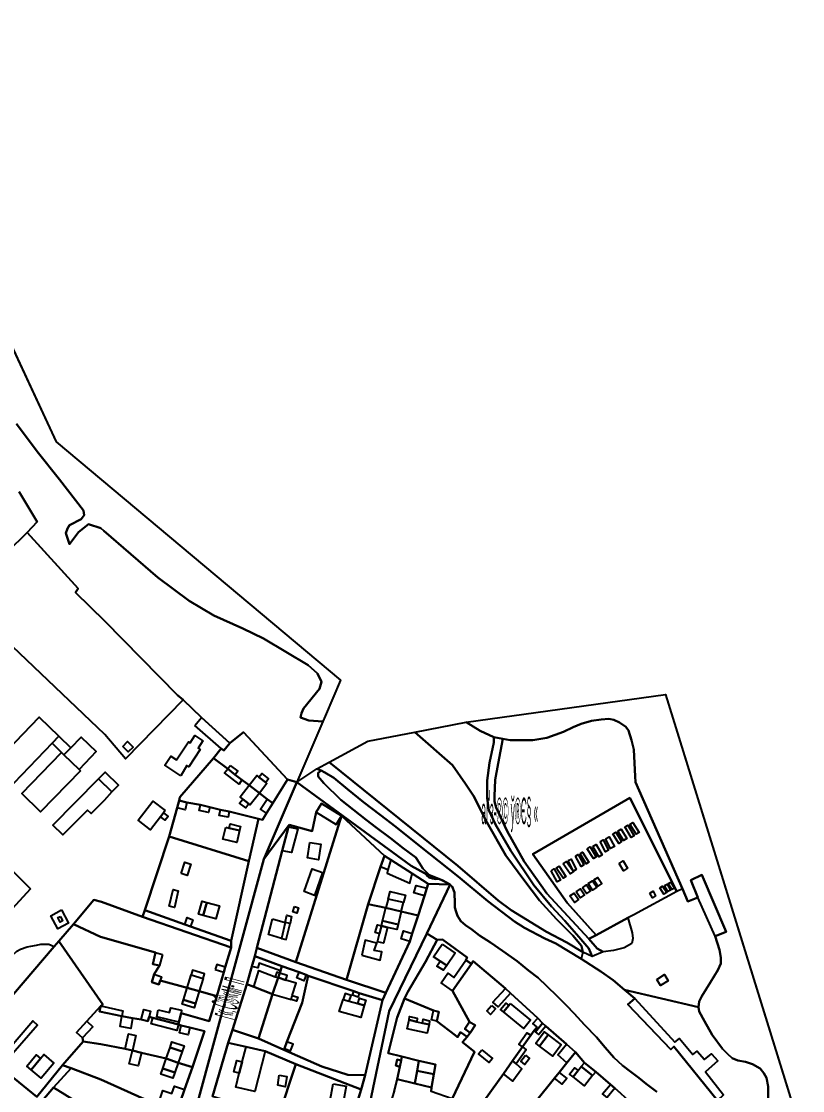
# Model space of a CAD drawing. Extents: x -0.0117 to 0.0179, y -0.0158 to 0.0121.
# Drawn here: x -0.00723 to -0.00324, y 0.00504 to 0.0105 of the extents above; entities that cross this region are included whole.
import ezdxf

# ---------------------------------------------------------------- set-up
doc = ezdxf.new("R2010")
doc.units = 0
doc.header["$MEASUREMENT"] = 0
doc.linetypes.add('DASHED', pattern=[0.75, 0.5, -0.25])
doc.linetypes.add('DOT', pattern=[1, 0, -1])
doc.layers.get('0').update_dxf_attribs({"linetype": 'CONTINUOUS'})

msp = doc.modelspace()

# ---------------------------------------------------------------- linework, layer by layer
at = {"color": 5, "linetype": 'Continuous'}
for points in [[(-0.008049, 0.010496), (-0.007049, 0.008352), (-0.0056, 0.007137), (-0.005678, 0.006953), (-0.00569, 0.006927), (-0.005761, 0.006932), (-0.005804, 0.006947), (-0.005798, 0.006969), (-0.005789, 0.006993), (-0.005707, 0.007093), (-0.005696, 0.007128), (-0.005717, 0.007172), (-0.005764, 0.007213), (-0.005993, 0.007349), (-0.006098, 0.0074), (-0.006245, 0.007467), (-0.006371, 0.007542), (-0.006531, 0.007661), (-0.006806, 0.007898), (-0.006822, 0.007913), (-0.006884, 0.007932), (-0.006936, 0.007892), (-0.006981, 0.007831), (-0.007001, 0.007887), (-0.006991, 0.00791), (-0.006981, 0.007927), (-0.006922, 0.007958), (-0.006907, 0.007979), (-0.00691, 0.008003), (-0.007033, 0.00816), (-0.007146, 0.008303), (-0.007252, 0.008445)], [(-0.003418, 0.004986), (-0.003418, 0.005066), (-0.003427, 0.005109), (-0.00344, 0.005134), (-0.00346, 0.005157), (-0.003498, 0.005179), (-0.003534, 0.005192), (-0.003574, 0.005199), (-0.003603, 0.00521), (-0.003626, 0.005233), (-0.003651, 0.005258), (-0.003704, 0.005329), (-0.003743, 0.005398), (-0.003771, 0.005448), (-0.003774, 0.00547), (-0.00377, 0.005499), (-0.003757, 0.005526), (-0.003712, 0.005598), (-0.003676, 0.005659), (-0.00366, 0.005693), (-0.00366, 0.005711), (-0.00366, 0.005724), (-0.003667, 0.005762), (-0.003689, 0.005832), (-0.003633, 0.005854), (-0.003757, 0.006144), (-0.003813, 0.006117), (-0.003777, 0.006029), (-0.003828, 0.006009), (-0.003856, 0.006074), (-0.004077, 0.006574), (-0.004095, 0.006617), (-0.004097, 0.006648), (-0.004101, 0.006714), (-0.004104, 0.006783), (-0.004115, 0.006832), (-0.004131, 0.006881), (-0.004144, 0.0069), (-0.004176, 0.006922), (-0.004205, 0.006935), (-0.004232, 0.00694), (-0.00427, 0.006937), (-0.004319, 0.00693), (-0.004373, 0.006914), (-0.004413, 0.006897), (-0.004462, 0.006874), (-0.004547, 0.006843), (-0.004619, 0.006831), (-0.004673, 0.006831), (-0.004734, 0.006831), (-0.004772, 0.006838), (-0.004818, 0.006847), (-0.004887, 0.006879), (-0.004959, 0.006924), (-0.003943, 0.007065), (-0.003243, 0.004811)]]:
    msp.add_lwpolyline(points, dxfattribs=at)
at = {"color": 6, "linetype": 'DASHED'}
msp.add_lwpolyline([(-0.008049, 0.010496), (-0.007049, 0.008352), (-0.0056, 0.007137), (-0.005678, 0.006953), (-0.00569, 0.006927), (-0.005822, 0.006617), (-0.005721, 0.006686), (-0.005658, 0.00672), (-0.00546, 0.006826), (-0.00522, 0.006873), (-0.004959, 0.006924), (-0.003943, 0.007065), (-0.003243, 0.004811)], dxfattribs=at)
at = {"color": 7, "linetype": 'DOT'}
for points in [[(-0.007252, 0.008445), (-0.007146, 0.008303), (-0.007033, 0.00816), (-0.00691, 0.008003), (-0.006907, 0.007979), (-0.006922, 0.007958), (-0.006981, 0.007927), (-0.006991, 0.00791), (-0.007001, 0.007887), (-0.006981, 0.007831), (-0.006936, 0.007892), (-0.006884, 0.007932), (-0.006822, 0.007913), (-0.006806, 0.007898), (-0.006531, 0.007661), (-0.006371, 0.007542), (-0.006245, 0.007467), (-0.006098, 0.0074), (-0.005993, 0.007349), (-0.005764, 0.007213), (-0.005717, 0.007172), (-0.005696, 0.007128), (-0.005707, 0.007093), (-0.005789, 0.006993), (-0.005798, 0.006969), (-0.005804, 0.006947), (-0.005761, 0.006932), (-0.00569, 0.006927), (-0.005822, 0.006617), (-0.00587, 0.006631), (-0.006094, 0.006873), (-0.006164, 0.006816), (-0.006309, 0.006947), (-0.006402, 0.007037), (-0.006431, 0.007061), (-0.006801, 0.007438), (-0.006951, 0.007584), (-0.006937, 0.007605), (-0.007198, 0.00789), (-0.007147, 0.007944), (-0.007239, 0.008097)], [(-0.006435, 0.004936), (-0.006396, 0.00505), (-0.006355, 0.005164), (-0.006293, 0.005348), (-0.006368, 0.005366), (-0.006412, 0.005376), (-0.006426, 0.005381), (-0.006424, 0.005394), (-0.006413, 0.005439), (-0.006269, 0.005398), (-0.006231, 0.005526), (-0.006195, 0.005648), (-0.006187, 0.005674), (-0.006158, 0.005774), (-0.006157, 0.005808), (-0.006067, 0.006214), (-0.006017, 0.00643), (-0.005997, 0.006426), (-0.005977, 0.006459), (-0.005945, 0.00651), (-0.00587, 0.006631), (-0.005822, 0.006617), (-0.00599, 0.006224), (-0.006508, 0.004332)], [(-0.006508, 0.004332), (-0.00599, 0.006224), (-0.005862, 0.0064), (-0.005865, 0.00639), (-0.005897, 0.006268), (-0.006027, 0.005772), (-0.006037, 0.00573), (-0.006051, 0.005677), (-0.006077, 0.005587), (-0.006151, 0.005354), (-0.006172, 0.005289), (-0.006252, 0.005014)], [(-0.005563, 0.004826), (-0.005495, 0.00505), (-0.005473, 0.005123), (-0.005385, 0.005505), (-0.005369, 0.005543), (-0.005246, 0.005805), (-0.005234, 0.005845), (-0.005204, 0.005938), (-0.005172, 0.006038), (-0.00516, 0.006076), (-0.005152, 0.006099), (-0.005041, 0.006096), (-0.00516, 0.005845), (-0.005351, 0.005449), (-0.005606, 0.004239)], [(-0.004171, 0.005032), (-0.0042, 0.005057), (-0.004223, 0.005076), (-0.004298, 0.00514), (-0.004356, 0.005186), (-0.004401, 0.00524), (-0.004447, 0.005282), (-0.004552, 0.005374), (-0.004569, 0.005389), (-0.004594, 0.005414), (-0.004733, 0.005541), (-0.004759, 0.005565), (-0.004923, 0.005705), (-0.004932, 0.005691), (-0.00496, 0.00571), (-0.004953, 0.005723), (-0.005079, 0.005815), (-0.005107, 0.005813), (-0.00516, 0.005845), (-0.005041, 0.006096), (-0.005031, 0.006085), (-0.005019, 0.006054), (-0.005017, 0.005998), (-0.005016, 0.005979), (-0.005009, 0.005956), (-0.005003, 0.005936), (-0.004986, 0.005909), (-0.004962, 0.005889), (-0.00493, 0.005866), (-0.00489, 0.005836), (-0.004834, 0.0058), (-0.004773, 0.005757), (-0.004699, 0.005705), (-0.004641, 0.005657), (-0.004592, 0.005619), (-0.004548, 0.005578), (-0.004495, 0.005527), (-0.004449, 0.00548), (-0.004408, 0.005438), (-0.004356, 0.00538), (-0.004294, 0.005318), (-0.00425, 0.005264), (-0.004206, 0.005213), (-0.004161, 0.005173), (-0.004119, 0.00514), (-0.004078, 0.005109), (-0.004041, 0.00508), (-0.003986, 0.005038)], [(-0.007332, 0.005163), (-0.007149, 0.005013), (-0.007017, 0.005174), (-0.006973, 0.005159), (-0.007063, 0.005061), (-0.007138, 0.004973)], [(-0.005326, 0.005042), (-0.00531, 0.005103), (-0.00522, 0.005081), (-0.005135, 0.00506), (-0.005138, 0.005041)]]:
    msp.add_lwpolyline(points, dxfattribs=at)
at = {"color": 7, "linetype": 'Continuous'}
for points in [[(-0.007239, 0.008097), (-0.007147, 0.007944), (-0.007198, 0.00789), (-0.006937, 0.007605), (-0.006951, 0.007584), (-0.006801, 0.007438), (-0.006431, 0.007061), (-0.006402, 0.007037), (-0.006309, 0.006947), (-0.006164, 0.006816), (-0.006195, 0.006778), (-0.006208, 0.006789), (-0.006247, 0.006739), (-0.006419, 0.00654), (-0.006422, 0.006524), (-0.006432, 0.006486), (-0.006473, 0.006341), (-0.006598, 0.005964), (-0.00661, 0.005931), (-0.006818, 0.006007), (-0.006858, 0.006017), (-0.006962, 0.005893), (-0.007036, 0.005807), (-0.007059, 0.00578), (-0.007268, 0.005537)], [(-0.007239, 0.008097), (-0.007147, 0.007944), (-0.007198, 0.00789), (-0.006937, 0.007605), (-0.006951, 0.007584), (-0.006801, 0.007438), (-0.006431, 0.007061), (-0.006402, 0.007037), (-0.006309, 0.006947), (-0.006164, 0.006816), (-0.006195, 0.006778), (-0.006208, 0.006789), (-0.006247, 0.006739), (-0.006419, 0.00654), (-0.006422, 0.006524), (-0.006432, 0.006486), (-0.006473, 0.006341), (-0.006598, 0.005964), (-0.00661, 0.005931), (-0.006818, 0.006007), (-0.006858, 0.006017), (-0.006962, 0.005893), (-0.007036, 0.005807), (-0.007059, 0.00578), (-0.007268, 0.005537)], [(-0.003986, 0.005038), (-0.004041, 0.00508), (-0.004078, 0.005109), (-0.004119, 0.00514), (-0.004161, 0.005173), (-0.004206, 0.005213), (-0.00425, 0.005264), (-0.004294, 0.005318), (-0.004356, 0.00538), (-0.004408, 0.005438), (-0.004449, 0.00548), (-0.004495, 0.005527), (-0.004548, 0.005578), (-0.004592, 0.005619), (-0.004641, 0.005657), (-0.004699, 0.005705), (-0.004773, 0.005757), (-0.004834, 0.0058), (-0.00489, 0.005836), (-0.00493, 0.005866), (-0.004962, 0.005889), (-0.004986, 0.005909), (-0.005003, 0.005936), (-0.005009, 0.005956), (-0.005016, 0.005979), (-0.005017, 0.005998), (-0.005019, 0.006054), (-0.005031, 0.006085), (-0.005041, 0.006096), (-0.005077, 0.006116), (-0.005099, 0.006124), (-0.005146, 0.006143), (-0.00518, 0.006177), (-0.005197, 0.006205), (-0.005215, 0.006234), (-0.00528, 0.006281), (-0.005345, 0.006332), (-0.005417, 0.006386), (-0.005468, 0.006426), (-0.005598, 0.006527), (-0.005685, 0.006613), (-0.005714, 0.006646), (-0.005714, 0.006664), (-0.005698, 0.006677), (-0.005679, 0.006666), (-0.005634, 0.00664), (-0.005564, 0.006582), (-0.005483, 0.006516), (-0.005398, 0.006451), (-0.005318, 0.006389), (-0.005197, 0.006292), (-0.005, 0.006136), (-0.004849, 0.00601), (-0.004713, 0.005907), (-0.004662, 0.005875), (-0.004558, 0.00582), (-0.004502, 0.005795), (-0.004372, 0.005716), (-0.004272, 0.005652), (-0.004209, 0.005607), (-0.004151, 0.005559), (-0.004099, 0.005515), (-0.004135, 0.005483), (-0.003915, 0.005254), (-0.003899, 0.00527), (-0.003677, 0.004995)]]:
    msp.add_lwpolyline(points, dxfattribs=at)
for points in [[(-0.006802, 0.00686), (-0.007527, 0.00755), (-0.007397, 0.007697), (-0.007198, 0.00789), (-0.006937, 0.007605), (-0.006951, 0.007584), (-0.006801, 0.007438), (-0.006431, 0.007061), (-0.006402, 0.007037), (-0.006696, 0.006737)], [(-0.007286, 0.007093), (-0.007447, 0.006925), (-0.007298, 0.006781), (-0.007136, 0.006949), (-0.007036, 0.006852), (-0.00707, 0.006816), (-0.007266, 0.006613), (-0.007611, 0.006945), (-0.00753, 0.007029), (-0.007504, 0.007055), (-0.007436, 0.007126), (-0.007445, 0.007134), (-0.007389, 0.007192)], [(-0.006343, 0.006907), (-0.006309, 0.006947), (-0.006164, 0.006816), (-0.006195, 0.006778), (-0.006208, 0.006789)], [(-0.00522, 0.006873), (-0.004959, 0.006924), (-0.004887, 0.006879), (-0.004818, 0.006847), (-0.004772, 0.006838), (-0.004734, 0.006831), (-0.004673, 0.006831), (-0.004619, 0.006831), (-0.004547, 0.006843), (-0.004462, 0.006874), (-0.004413, 0.006897), (-0.004373, 0.006914), (-0.004319, 0.00693), (-0.00427, 0.006937), (-0.004232, 0.00694), (-0.004205, 0.006935), (-0.004176, 0.006922), (-0.004144, 0.0069), (-0.004131, 0.006881), (-0.004115, 0.006832), (-0.004104, 0.006783), (-0.004101, 0.006714), (-0.004097, 0.006648), (-0.004095, 0.006617), (-0.004077, 0.006574), (-0.003856, 0.006074), (-0.003828, 0.006009), (-0.003777, 0.006029), (-0.003813, 0.006117), (-0.003757, 0.006144), (-0.003633, 0.005854), (-0.003689, 0.005832), (-0.003667, 0.005762), (-0.00366, 0.005724), (-0.00366, 0.005711), (-0.00366, 0.005693), (-0.003676, 0.005659), (-0.003712, 0.005598), (-0.003757, 0.005526), (-0.00377, 0.005499), (-0.003774, 0.00547), (-0.004151, 0.005559), (-0.004209, 0.005607), (-0.004272, 0.005652), (-0.004372, 0.005716), (-0.004502, 0.005795), (-0.004558, 0.00582), (-0.004662, 0.005875), (-0.004713, 0.005907), (-0.004849, 0.00601), (-0.005, 0.006136), (-0.005197, 0.006292), (-0.005318, 0.006389), (-0.005398, 0.006451), (-0.005483, 0.006516), (-0.005564, 0.006582), (-0.005634, 0.00664), (-0.005679, 0.006666), (-0.005698, 0.006677), (-0.005721, 0.006686), (-0.005658, 0.00672), (-0.005002, 0.006191), (-0.004795, 0.006014), (-0.00473, 0.005964), (-0.004549, 0.005855), (-0.004446, 0.005799), (-0.004363, 0.005751), (-0.00437, 0.005783), (-0.004415, 0.005835), (-0.004498, 0.005918), (-0.004585, 0.006014), (-0.004659, 0.006112), (-0.004756, 0.006244), (-0.004854, 0.006413), (-0.004922, 0.006547), (-0.004962, 0.006608), (-0.005029, 0.006704)], [(-0.00522, 0.006873), (-0.004959, 0.006924), (-0.004887, 0.006879), (-0.004818, 0.006847), (-0.004772, 0.006838), (-0.004734, 0.006831), (-0.004673, 0.006831), (-0.004619, 0.006831), (-0.004547, 0.006843), (-0.004462, 0.006874), (-0.004413, 0.006897), (-0.004373, 0.006914), (-0.004319, 0.00693), (-0.00427, 0.006937), (-0.004232, 0.00694), (-0.004205, 0.006935), (-0.004176, 0.006922), (-0.004144, 0.0069), (-0.004131, 0.006881), (-0.004115, 0.006832), (-0.004104, 0.006783), (-0.004101, 0.006714), (-0.004097, 0.006648), (-0.004095, 0.006617), (-0.004077, 0.006574), (-0.003856, 0.006074), (-0.003828, 0.006009), (-0.003777, 0.006029), (-0.003813, 0.006117), (-0.003757, 0.006144), (-0.003633, 0.005854), (-0.003689, 0.005832), (-0.003667, 0.005762), (-0.00366, 0.005724), (-0.00366, 0.005711), (-0.00366, 0.005693), (-0.003676, 0.005659), (-0.003712, 0.005598), (-0.003757, 0.005526), (-0.00377, 0.005499), (-0.003774, 0.00547), (-0.004151, 0.005559), (-0.004209, 0.005607), (-0.004272, 0.005652), (-0.004372, 0.005716), (-0.004502, 0.005795), (-0.004558, 0.00582), (-0.004662, 0.005875), (-0.004713, 0.005907), (-0.004849, 0.00601), (-0.005, 0.006136), (-0.005197, 0.006292), (-0.005318, 0.006389), (-0.005398, 0.006451), (-0.005483, 0.006516), (-0.005564, 0.006582), (-0.005634, 0.00664), (-0.005679, 0.006666), (-0.005698, 0.006677), (-0.005721, 0.006686), (-0.005658, 0.00672), (-0.005002, 0.006191), (-0.004795, 0.006014), (-0.00473, 0.005964), (-0.004549, 0.005855), (-0.004446, 0.005799), (-0.004363, 0.005751), (-0.00437, 0.005783), (-0.004415, 0.005835), (-0.004498, 0.005918), (-0.004585, 0.006014), (-0.004659, 0.006112), (-0.004756, 0.006244), (-0.004854, 0.006413), (-0.004922, 0.006547), (-0.004962, 0.006608), (-0.005029, 0.006704)], [(-0.00587, 0.006631), (-0.005945, 0.00651), (-0.005974, 0.006531), (-0.006013, 0.006562), (-0.006065, 0.006602), (-0.006102, 0.006629), (-0.006137, 0.006655), (-0.006175, 0.006685), (-0.006247, 0.006739), (-0.006208, 0.006789), (-0.006195, 0.006778), (-0.006164, 0.006816), (-0.006094, 0.006873)], [(-0.00587, 0.006631), (-0.005945, 0.00651), (-0.005974, 0.006531), (-0.006013, 0.006562), (-0.006065, 0.006602), (-0.006102, 0.006629), (-0.006137, 0.006655), (-0.006175, 0.006685), (-0.006247, 0.006739), (-0.006208, 0.006789), (-0.006195, 0.006778), (-0.006164, 0.006816), (-0.006094, 0.006873)], [(-0.005658, 0.00672), (-0.00546, 0.006826), (-0.00522, 0.006873), (-0.005029, 0.006704), (-0.004962, 0.006608), (-0.004922, 0.006547), (-0.004854, 0.006413), (-0.004756, 0.006244), (-0.004659, 0.006112), (-0.004585, 0.006014), (-0.004498, 0.005918), (-0.004415, 0.005835), (-0.00437, 0.005783), (-0.004363, 0.005751), (-0.004446, 0.005799), (-0.004549, 0.005855), (-0.00473, 0.005964), (-0.004795, 0.006014), (-0.005002, 0.006191)], [(-0.007036, 0.006852), (-0.006975, 0.006792), (-0.00701, 0.006756), (-0.007022, 0.006768), (-0.00707, 0.006816)], [(-0.006933, 0.006682), (-0.00701, 0.006756), (-0.006975, 0.006792), (-0.006922, 0.006847), (-0.006845, 0.006773)], [(-0.006709, 0.006799), (-0.006685, 0.006824), (-0.006657, 0.006796), (-0.006682, 0.006772)], [(-0.006414, 0.00665), (-0.006495, 0.006704), (-0.006464, 0.00675), (-0.006436, 0.006731), (-0.006375, 0.006823), (-0.006367, 0.006818), (-0.006342, 0.006855), (-0.006301, 0.006828), (-0.006326, 0.00679), (-0.006315, 0.006783), (-0.006373, 0.006695), (-0.006383, 0.006702)], [(-0.004818, 0.006847), (-0.004772, 0.006838), (-0.004795, 0.006712), (-0.004811, 0.006629), (-0.004814, 0.006546), (-0.004814, 0.006519), (-0.004805, 0.006488), (-0.004749, 0.006368), (-0.004663, 0.006212), (-0.004547, 0.00605), (-0.004334, 0.005819), (-0.004291, 0.00577), (-0.00426, 0.005752), (-0.004316, 0.005729), (-0.004334, 0.005769), (-0.004385, 0.005828), (-0.004455, 0.005911), (-0.004524, 0.005983), (-0.004614, 0.006092), (-0.004731, 0.006267), (-0.004809, 0.006401), (-0.004843, 0.006475), (-0.004852, 0.006536), (-0.004851, 0.006626), (-0.00484, 0.006715), (-0.004818, 0.00682)], [(-0.006926, 0.006675), (-0.007129, 0.006466), (-0.007225, 0.006559), (-0.007022, 0.006768), (-0.00701, 0.006756), (-0.006933, 0.006682)], [(-0.005945, 0.00651), (-0.005977, 0.006459), (-0.005997, 0.006426), (-0.006017, 0.00643), (-0.006168, 0.006467), (-0.006212, 0.006477), (-0.006266, 0.006489), (-0.006314, 0.006501), (-0.006383, 0.006514), (-0.006422, 0.006524), (-0.006419, 0.00654), (-0.006247, 0.006739), (-0.006175, 0.006685), (-0.006137, 0.006655), (-0.006102, 0.006629), (-0.006065, 0.006602), (-0.006013, 0.006562), (-0.005974, 0.006531)], [(-0.005945, 0.00651), (-0.005977, 0.006459), (-0.005997, 0.006426), (-0.006017, 0.00643), (-0.006168, 0.006467), (-0.006212, 0.006477), (-0.006266, 0.006489), (-0.006314, 0.006501), (-0.006383, 0.006514), (-0.006422, 0.006524), (-0.006419, 0.00654), (-0.006247, 0.006739), (-0.006175, 0.006685), (-0.006137, 0.006655), (-0.006102, 0.006629), (-0.006065, 0.006602), (-0.006013, 0.006562), (-0.005974, 0.006531)], [(-0.005721, 0.006686), (-0.005658, 0.00672), (-0.005002, 0.006191), (-0.004795, 0.006014), (-0.00473, 0.005964), (-0.004549, 0.005855), (-0.004446, 0.005799), (-0.004363, 0.005751), (-0.004372, 0.005716), (-0.004502, 0.005795), (-0.004558, 0.00582), (-0.004662, 0.005875), (-0.004713, 0.005907), (-0.004849, 0.00601), (-0.005, 0.006136), (-0.005197, 0.006292), (-0.005318, 0.006389), (-0.005398, 0.006451), (-0.005483, 0.006516), (-0.005564, 0.006582), (-0.005634, 0.00664), (-0.005679, 0.006666), (-0.005698, 0.006677)], [(-0.006766, 0.006568), (-0.006834, 0.006634), (-0.0068, 0.006669), (-0.006732, 0.006602)], [(-0.006175, 0.006685), (-0.006137, 0.006655), (-0.006102, 0.006629), (-0.006117, 0.006607), (-0.006191, 0.006664)], [(-0.006162, 0.006702), (-0.006124, 0.006673), (-0.006137, 0.006655), (-0.006175, 0.006685)], [(-0.006065, 0.006602), (-0.006027, 0.006651), (-0.006016, 0.006642), (-0.005981, 0.006615), (-0.005975, 0.00661), (-0.006013, 0.006562)], [(-0.005981, 0.006615), (-0.006016, 0.006642), (-0.006001, 0.006661), (-0.005967, 0.006634)], [(-0.006805, 0.006524), (-0.006871, 0.006457), (-0.00689, 0.006475), (-0.007015, 0.006348), (-0.007066, 0.006398), (-0.006834, 0.006634), (-0.006766, 0.006568)], [(-0.006065, 0.006602), (-0.006013, 0.006562), (-0.00606, 0.006502), (-0.006067, 0.006507), (-0.006097, 0.006531), (-0.006112, 0.006542)], [(-0.006493, 0.006472), (-0.006502, 0.006461), (-0.006517, 0.006441), (-0.006568, 0.006375), (-0.006631, 0.006424), (-0.006557, 0.006521)], [(-0.006473, 0.006341), (-0.006432, 0.006486), (-0.006422, 0.006524), (-0.006383, 0.006514), (-0.006314, 0.006501), (-0.006266, 0.006489), (-0.006212, 0.006477), (-0.006168, 0.006467), (-0.006017, 0.00643), (-0.006067, 0.006214)], [(-0.006473, 0.006341), (-0.006432, 0.006486), (-0.006422, 0.006524), (-0.006383, 0.006514), (-0.006314, 0.006501), (-0.006266, 0.006489), (-0.006212, 0.006477), (-0.006168, 0.006467), (-0.006017, 0.00643), (-0.006067, 0.006214)], [(-0.006432, 0.006486), (-0.006422, 0.006524), (-0.006383, 0.006514), (-0.006392, 0.006477)], [(-0.006314, 0.006501), (-0.006266, 0.006489), (-0.006272, 0.006462), (-0.00632, 0.006473)], [(-0.006097, 0.006531), (-0.006067, 0.006507), (-0.006083, 0.006486), (-0.006114, 0.00651)], [(-0.005862, 0.0064), (-0.005744, 0.006368), (-0.005723, 0.006464), (-0.005697, 0.006508), (-0.005595, 0.006445), (-0.005828, 0.005699), (-0.006027, 0.005772), (-0.005897, 0.006268), (-0.005865, 0.00639)], [(-0.005862, 0.0064), (-0.005744, 0.006368), (-0.005723, 0.006464), (-0.005697, 0.006508), (-0.005595, 0.006445), (-0.005828, 0.005699), (-0.006027, 0.005772), (-0.005897, 0.006268), (-0.005865, 0.00639)], [(-0.005974, 0.006531), (-0.005945, 0.00651), (-0.005977, 0.006459), (-0.006007, 0.00648)], [(-0.005697, 0.006508), (-0.005723, 0.006464), (-0.005621, 0.006402), (-0.005595, 0.006445)], [(-0.004124, 0.006538), (-0.003884, 0.006059), (-0.004103, 0.005941), (-0.004134, 0.005925), (-0.004295, 0.005838), (-0.004444, 0.006002), (-0.004619, 0.00625)], [(-0.006517, 0.006441), (-0.006502, 0.006461), (-0.006478, 0.006443), (-0.006494, 0.006423)], [(-0.006212, 0.006477), (-0.006168, 0.006467), (-0.006173, 0.006439), (-0.006218, 0.006447)], [(-0.005595, 0.006445), (-0.005376, 0.006242), (-0.005395, 0.006185), (-0.005459, 0.005996), (-0.005569, 0.005609), (-0.005828, 0.005699)], [(-0.005595, 0.006445), (-0.005376, 0.006242), (-0.005395, 0.006185), (-0.005459, 0.005996), (-0.005569, 0.005609), (-0.005828, 0.005699)], [(-0.006184, 0.006387), (-0.006168, 0.006383), (-0.006114, 0.00637), (-0.006129, 0.00631), (-0.006199, 0.006327)], [(-0.006114, 0.00637), (-0.006168, 0.006383), (-0.006163, 0.006405), (-0.006109, 0.006392)], [(-0.005897, 0.006268), (-0.005865, 0.00639), (-0.005817, 0.00638), (-0.005849, 0.006258)], [(-0.004149, 0.006389), (-0.004135, 0.006398), (-0.004102, 0.006344), (-0.004117, 0.006335)], [(-0.004124, 0.006403), (-0.004109, 0.006412), (-0.004077, 0.006361), (-0.004092, 0.006352)], [(-0.006473, 0.006341), (-0.006067, 0.006214), (-0.006157, 0.005808), (-0.006364, 0.005881), (-0.006393, 0.005891), (-0.006598, 0.005964)], [(-0.006473, 0.006341), (-0.006067, 0.006214), (-0.006157, 0.005808), (-0.006364, 0.005881), (-0.006393, 0.005891), (-0.006598, 0.005964)], [(-0.004275, 0.006315), (-0.00426, 0.006324), (-0.004233, 0.006271), (-0.004248, 0.006262)], [(-0.004249, 0.006329), (-0.004229, 0.006339), (-0.004202, 0.006289), (-0.004222, 0.006279)], [(-0.00421, 0.006353), (-0.004195, 0.006363), (-0.004166, 0.006314), (-0.00418, 0.006304)], [(-0.004185, 0.006367), (-0.004168, 0.006377), (-0.004139, 0.00633), (-0.004156, 0.00632)], [(-0.005756, 0.00631), (-0.0057, 0.006301), (-0.005712, 0.006221), (-0.005768, 0.006231)], [(-0.004342, 0.006278), (-0.004327, 0.006287), (-0.004296, 0.006237), (-0.00431, 0.006228)], [(-0.004312, 0.00629), (-0.004295, 0.006299), (-0.004265, 0.006246), (-0.004282, 0.006237)], [(-0.005376, 0.006242), (-0.005343, 0.006221), (-0.005234, 0.006151), (-0.005152, 0.006099), (-0.00516, 0.006076), (-0.005172, 0.006038), (-0.005204, 0.005938), (-0.00529, 0.005958), (-0.005369, 0.005976), (-0.005459, 0.005996), (-0.005395, 0.006185)], [(-0.005376, 0.006242), (-0.005343, 0.006221), (-0.005234, 0.006151), (-0.005152, 0.006099), (-0.00516, 0.006076), (-0.005172, 0.006038), (-0.005204, 0.005938), (-0.00529, 0.005958), (-0.005369, 0.005976), (-0.005459, 0.005996), (-0.005395, 0.006185)], [(-0.005358, 0.00617), (-0.005395, 0.006185), (-0.005376, 0.006242), (-0.005343, 0.006221)], [(-0.005343, 0.006221), (-0.005358, 0.00617), (-0.005362, 0.006154), (-0.005246, 0.006102), (-0.005234, 0.006151)], [(-0.004438, 0.006218), (-0.004424, 0.006225), (-0.004397, 0.006172), (-0.004411, 0.006164)], [(-0.004402, 0.00624), (-0.004388, 0.006248), (-0.004358, 0.006196), (-0.004372, 0.006188)], [(-0.004378, 0.006252), (-0.004365, 0.00626), (-0.004333, 0.006209), (-0.004346, 0.006201)], [(-0.004179, 0.006203), (-0.004158, 0.006217), (-0.004136, 0.006179), (-0.004157, 0.006165)], [(-0.00718, 0.006073), (-0.00739, 0.005848), (-0.0075, 0.005952), (-0.007433, 0.006023), (-0.007381, 0.005974), (-0.007297, 0.006063), (-0.007351, 0.006113), (-0.007288, 0.00618)], [(-0.006412, 0.006152), (-0.006393, 0.006209), (-0.006363, 0.006199), (-0.006381, 0.006142)], [(-0.005692, 0.006156), (-0.005733, 0.006039), (-0.005785, 0.006059), (-0.005744, 0.006176)], [(-0.004526, 0.006166), (-0.00451, 0.006175), (-0.004478, 0.006118), (-0.004494, 0.006109)], [(-0.004499, 0.00618), (-0.004485, 0.006189), (-0.004451, 0.006137), (-0.004464, 0.006128)], [(-0.004464, 0.006201), (-0.004447, 0.006213), (-0.004412, 0.006161), (-0.004429, 0.00615)], [(-0.005171, 0.006153), (-0.005146, 0.006143), (-0.005099, 0.006124), (-0.005113, 0.006123), (-0.00513, 0.006126), (-0.005148, 0.006132), (-0.00516, 0.006142)], [(-0.004336, 0.0061), (-0.004314, 0.006114), (-0.004293, 0.006082), (-0.004314, 0.006067)], [(-0.004307, 0.006119), (-0.004287, 0.006132), (-0.004267, 0.006101), (-0.004287, 0.006087)], [(-0.003928, 0.006101), (-0.003915, 0.006108), (-0.003897, 0.006077), (-0.00391, 0.00607)], [(-0.003777, 0.006029), (-0.003813, 0.006117), (-0.003757, 0.006144), (-0.003633, 0.005854), (-0.003689, 0.005832)], [(-0.006474, 0.005985), (-0.006453, 0.00607), (-0.006427, 0.006064), (-0.006447, 0.005978)], [(-0.005278, 0.006003), (-0.005357, 0.006021), (-0.005347, 0.006059), (-0.005268, 0.006041)], [(-0.00516, 0.006076), (-0.005172, 0.006038), (-0.005225, 0.006053), (-0.005213, 0.00609)], [(-0.00443, 0.006038), (-0.004408, 0.006052), (-0.004386, 0.006019), (-0.004407, 0.006004)], [(-0.004398, 0.006058), (-0.004376, 0.006073), (-0.004355, 0.006042), (-0.004378, 0.006027)], [(-0.004365, 0.006079), (-0.004345, 0.006093), (-0.004325, 0.006063), (-0.004345, 0.006049)], [(-0.004022, 0.006051), (-0.004006, 0.006061), (-0.003993, 0.006037), (-0.004009, 0.006028)], [(-0.003971, 0.006079), (-0.003957, 0.006087), (-0.003935, 0.006055), (-0.00395, 0.006047)], [(-0.003948, 0.006091), (-0.003934, 0.006098), (-0.003916, 0.006066), (-0.00393, 0.00606)], [(-0.006858, 0.006017), (-0.006818, 0.006007), (-0.00661, 0.005931), (-0.006158, 0.005774), (-0.006187, 0.005674), (-0.006195, 0.005648), (-0.006231, 0.005526), (-0.00632, 0.005551), (-0.006382, 0.005568), (-0.006519, 0.005606), (-0.006526, 0.005586), (-0.006562, 0.005598), (-0.006549, 0.005638), (-0.006522, 0.005682), (-0.006557, 0.00569), (-0.006543, 0.005748), (-0.006824, 0.005829), (-0.006962, 0.005893)], [(-0.006858, 0.006017), (-0.006818, 0.006007), (-0.00661, 0.005931), (-0.006158, 0.005774), (-0.006187, 0.005674), (-0.006195, 0.005648), (-0.006231, 0.005526), (-0.00632, 0.005551), (-0.006382, 0.005568), (-0.006519, 0.005606), (-0.006526, 0.005586), (-0.006562, 0.005598), (-0.006549, 0.005638), (-0.006522, 0.005682), (-0.006557, 0.00569), (-0.006543, 0.005748), (-0.006824, 0.005829), (-0.006962, 0.005893)], [(-0.006281, 0.006004), (-0.0063, 0.005938), (-0.006323, 0.005945), (-0.006305, 0.00601)], [(-0.0063, 0.005938), (-0.006281, 0.006004), (-0.006217, 0.005986), (-0.006235, 0.00592)], [(-0.005369, 0.005976), (-0.00529, 0.005958), (-0.005278, 0.006003), (-0.005357, 0.006021)], [(-0.007023, 0.005966), (-0.006986, 0.005899), (-0.007041, 0.005869), (-0.007077, 0.005936)], [(-0.007023, 0.005966), (-0.006986, 0.005899), (-0.007041, 0.005869), (-0.007077, 0.005936)], [(-0.005835, 0.005984), (-0.005814, 0.005977), (-0.005822, 0.005949), (-0.005843, 0.005957)], [(-0.005459, 0.005996), (-0.005369, 0.005976), (-0.00529, 0.005958), (-0.005204, 0.005938), (-0.005234, 0.005845), (-0.005246, 0.005805), (-0.005369, 0.005543), (-0.005569, 0.005609)], [(-0.005459, 0.005996), (-0.005369, 0.005976), (-0.00529, 0.005958), (-0.005204, 0.005938), (-0.005234, 0.005845), (-0.005246, 0.005805), (-0.005369, 0.005543), (-0.005569, 0.005609)], [(-0.005369, 0.005976), (-0.00529, 0.005958), (-0.005306, 0.005892), (-0.005385, 0.00591)], [(-0.007028, 0.005933), (-0.007017, 0.00591), (-0.00703, 0.005903), (-0.007041, 0.005927)], [(-0.006231, 0.005526), (-0.006269, 0.005398), (-0.006413, 0.005439), (-0.006424, 0.005394), (-0.006426, 0.005381), (-0.006556, 0.005415), (-0.006576, 0.005421), (-0.006582, 0.005398), (-0.006616, 0.005407), (-0.00666, 0.005414), (-0.006715, 0.005424), (-0.006828, 0.005448), (-0.006821, 0.005477), (-0.006812, 0.005484), (-0.007036, 0.005807), (-0.006962, 0.005893), (-0.006824, 0.005829), (-0.006543, 0.005748), (-0.006557, 0.00569), (-0.006522, 0.005682), (-0.006549, 0.005638), (-0.006562, 0.005598), (-0.006526, 0.005586), (-0.006519, 0.005606), (-0.006382, 0.005568), (-0.00632, 0.005551)], [(-0.006231, 0.005526), (-0.006269, 0.005398), (-0.006413, 0.005439), (-0.006424, 0.005394), (-0.006426, 0.005381), (-0.006556, 0.005415), (-0.006576, 0.005421), (-0.006582, 0.005398), (-0.006616, 0.005407), (-0.00666, 0.005414), (-0.006715, 0.005424), (-0.006828, 0.005448), (-0.006821, 0.005477), (-0.006812, 0.005484), (-0.007036, 0.005807), (-0.006962, 0.005893), (-0.006824, 0.005829), (-0.006543, 0.005748), (-0.006557, 0.00569), (-0.006522, 0.005682), (-0.006549, 0.005638), (-0.006562, 0.005598), (-0.006526, 0.005586), (-0.006519, 0.005606), (-0.006382, 0.005568), (-0.00632, 0.005551)], [(-0.006364, 0.005881), (-0.006393, 0.005891), (-0.006381, 0.005927), (-0.006352, 0.005916)], [(-0.005946, 0.00592), (-0.005881, 0.005902), (-0.005901, 0.005821), (-0.005966, 0.00584)], [(-0.005881, 0.005902), (-0.005901, 0.005821), (-0.005876, 0.005815), (-0.005857, 0.005896)], [(-0.005857, 0.005896), (-0.005881, 0.005902), (-0.005873, 0.005939), (-0.005849, 0.005932)], [(-0.005391, 0.005884), (-0.005401, 0.005844), (-0.005422, 0.00585), (-0.005411, 0.00589)], [(-0.005385, 0.00591), (-0.005306, 0.005892), (-0.005312, 0.005866), (-0.00536, 0.005877), (-0.005391, 0.005884)], [(-0.005391, 0.005884), (-0.00536, 0.005877), (-0.00538, 0.005797), (-0.005411, 0.005804), (-0.005401, 0.005844)], [(-0.005234, 0.005845), (-0.005246, 0.005805), (-0.005291, 0.005818), (-0.005278, 0.005859)], [(-0.007017, 0.005174), (-0.007149, 0.005013), (-0.007332, 0.005163), (-0.007316, 0.005181), (-0.00734, 0.005202), (-0.007387, 0.005249), (-0.007448, 0.005363), (-0.007345, 0.005463), (-0.007268, 0.005537), (-0.007059, 0.00578), (-0.007036, 0.005807), (-0.006812, 0.005484), (-0.006821, 0.005477), (-0.006894, 0.005398), (-0.006946, 0.005341), (-0.006915, 0.005313), (-0.006912, 0.005295)], [(-0.007017, 0.005174), (-0.007149, 0.005013), (-0.007332, 0.005163), (-0.007316, 0.005181), (-0.00734, 0.005202), (-0.007387, 0.005249), (-0.007448, 0.005363), (-0.007345, 0.005463), (-0.007268, 0.005537), (-0.007059, 0.00578), (-0.007036, 0.005807), (-0.006812, 0.005484), (-0.006821, 0.005477), (-0.006894, 0.005398), (-0.006946, 0.005341), (-0.006915, 0.005313), (-0.006912, 0.005295)], [(-0.005491, 0.005735), (-0.005397, 0.00571), (-0.005388, 0.005752), (-0.005428, 0.005759), (-0.005415, 0.005797), (-0.005473, 0.005811)], [(-0.005107, 0.005813), (-0.005079, 0.005815), (-0.004953, 0.005723), (-0.00496, 0.00571), (-0.004932, 0.005691), (-0.005028, 0.005553), (-0.004941, 0.005396), (-0.004966, 0.005359), (-0.004938, 0.00534), (-0.004953, 0.005319), (-0.004987, 0.005342), (-0.005003, 0.005318), (-0.005015, 0.005327), (-0.005109, 0.005399), (-0.005099, 0.005446), (-0.005125, 0.005453), (-0.005273, 0.005514), (-0.005257, 0.005548), (-0.005167, 0.005702)], [(-0.005107, 0.005813), (-0.005079, 0.005815), (-0.004953, 0.005723), (-0.00496, 0.00571), (-0.004932, 0.005691), (-0.005028, 0.005553), (-0.004941, 0.005396), (-0.004966, 0.005359), (-0.004938, 0.00534), (-0.004953, 0.005319), (-0.004987, 0.005342), (-0.005003, 0.005318), (-0.005015, 0.005327), (-0.005109, 0.005399), (-0.005099, 0.005446), (-0.005125, 0.005453), (-0.005273, 0.005514), (-0.005257, 0.005548), (-0.005167, 0.005702)], [(-0.005082, 0.005791), (-0.005015, 0.005746), (-0.005057, 0.005682), (-0.005091, 0.005704), (-0.005125, 0.005726)], [(-0.006508, 0.005739), (-0.006522, 0.005682), (-0.006557, 0.00569), (-0.006543, 0.005748)], [(-0.006037, 0.00573), (-0.005898, 0.00568), (-0.005905, 0.005656), (-0.005909, 0.005644), (-0.005917, 0.005621), (-0.005946, 0.005537), (-0.006042, 0.005574), (-0.006077, 0.005587), (-0.006051, 0.005677)], [(-0.006037, 0.00573), (-0.005898, 0.00568), (-0.005905, 0.005656), (-0.005909, 0.005644), (-0.005917, 0.005621), (-0.005946, 0.005537), (-0.006042, 0.005574), (-0.006077, 0.005587), (-0.006051, 0.005677)], [(-0.006037, 0.00573), (-0.005898, 0.00568), (-0.005905, 0.005656), (-0.006014, 0.005694), (-0.006022, 0.00567), (-0.006051, 0.005677)], [(-0.006239, 0.005663), (-0.006195, 0.005648), (-0.006187, 0.005674), (-0.00623, 0.005688)], [(-0.005898, 0.00568), (-0.00581, 0.005649), (-0.005774, 0.005635), (-0.005764, 0.00563), (-0.005795, 0.005492), (-0.005873, 0.005294), (-0.005886, 0.00526), (-0.005889, 0.005252), (-0.006017, 0.005311), (-0.005946, 0.005537), (-0.005917, 0.005621), (-0.005909, 0.005644), (-0.005905, 0.005656)], [(-0.005898, 0.00568), (-0.00581, 0.005649), (-0.005774, 0.005635), (-0.005764, 0.00563), (-0.005795, 0.005492), (-0.005873, 0.005294), (-0.005886, 0.00526), (-0.005889, 0.005252), (-0.006017, 0.005311), (-0.005946, 0.005537), (-0.005917, 0.005621), (-0.005909, 0.005644), (-0.005905, 0.005656)], [(-0.005091, 0.005704), (-0.005057, 0.005682), (-0.005075, 0.005658), (-0.005108, 0.00568)], [(-0.00496, 0.00571), (-0.004932, 0.005691), (-0.005028, 0.005553), (-0.005087, 0.005594), (-0.005053, 0.005643), (-0.005022, 0.005622)], [(-0.004932, 0.005691), (-0.004923, 0.005705), (-0.004759, 0.005565), (-0.004733, 0.005541), (-0.004594, 0.005414), (-0.004569, 0.005389), (-0.004605, 0.005345), (-0.004612, 0.005351), (-0.004629, 0.005327), (-0.004671, 0.005268), (-0.004722, 0.005196), (-0.004768, 0.005131), (-0.004899, 0.004949), (-0.005031, 0.005003), (-0.004916, 0.005243), (-0.004977, 0.005292), (-0.004953, 0.005319), (-0.004938, 0.00534), (-0.004966, 0.005359), (-0.004941, 0.005396), (-0.005028, 0.005553)], [(-0.004932, 0.005691), (-0.004923, 0.005705), (-0.004759, 0.005565), (-0.004733, 0.005541), (-0.004594, 0.005414), (-0.004569, 0.005389), (-0.004605, 0.005345), (-0.004612, 0.005351), (-0.004629, 0.005327), (-0.004671, 0.005268), (-0.004722, 0.005196), (-0.004768, 0.005131), (-0.004899, 0.004949), (-0.005031, 0.005003), (-0.004916, 0.005243), (-0.004977, 0.005292), (-0.004953, 0.005319), (-0.004938, 0.00534), (-0.004966, 0.005359), (-0.004941, 0.005396), (-0.005028, 0.005553)], [(-0.006562, 0.005598), (-0.006549, 0.005638), (-0.006512, 0.005625), (-0.006519, 0.005606), (-0.006526, 0.005586)], [(-0.006382, 0.005568), (-0.006361, 0.005635), (-0.0063, 0.005616), (-0.00632, 0.005551)], [(-0.006361, 0.005635), (-0.0063, 0.005616), (-0.006293, 0.00564), (-0.006354, 0.005659)], [(-0.005917, 0.005621), (-0.005946, 0.005537), (-0.006042, 0.005574), (-0.006016, 0.005657), (-0.005932, 0.005624)], [(-0.005917, 0.005621), (-0.005946, 0.005537), (-0.005852, 0.00551), (-0.005846, 0.00553), (-0.005826, 0.005592), (-0.005879, 0.005608)], [(-0.005917, 0.005621), (-0.005909, 0.005644), (-0.005924, 0.005649), (-0.005932, 0.005624)], [(-0.005917, 0.005621), (-0.005879, 0.005608), (-0.005872, 0.005632), (-0.005909, 0.005644)], [(-0.005764, 0.00563), (-0.005531, 0.005552), (-0.005504, 0.005542), (-0.005385, 0.005505), (-0.005473, 0.005123), (-0.005562, 0.005125), (-0.005695, 0.005168), (-0.005889, 0.005252), (-0.005886, 0.00526), (-0.005873, 0.005294), (-0.005795, 0.005492)], [(-0.005764, 0.00563), (-0.005531, 0.005552), (-0.005504, 0.005542), (-0.005385, 0.005505), (-0.005473, 0.005123), (-0.005562, 0.005125), (-0.005695, 0.005168), (-0.005889, 0.005252), (-0.005886, 0.00526), (-0.005873, 0.005294), (-0.005795, 0.005492)], [(-0.00581, 0.005649), (-0.005774, 0.005635), (-0.005787, 0.005605), (-0.005822, 0.005619)], [(-0.003987, 0.005611), (-0.003948, 0.005636), (-0.003928, 0.005605), (-0.003968, 0.00558)], [(-0.006382, 0.005568), (-0.00632, 0.005551), (-0.006339, 0.005489), (-0.0064, 0.005508)], [(-0.004759, 0.005565), (-0.004733, 0.005541), (-0.004796, 0.005472), (-0.004822, 0.005496)], [(-0.0064, 0.005508), (-0.006339, 0.005489), (-0.006346, 0.005467), (-0.006407, 0.005485)], [(-0.005852, 0.00551), (-0.005846, 0.00553), (-0.005817, 0.005521), (-0.005824, 0.005501)], [(-0.005586, 0.00551), (-0.005556, 0.005501), (-0.005511, 0.005488), (-0.005479, 0.005478), (-0.005496, 0.005417), (-0.005606, 0.005448)], [(-0.005586, 0.00551), (-0.005556, 0.005501), (-0.005546, 0.00553), (-0.005576, 0.005539)], [(-0.005531, 0.005552), (-0.005504, 0.005542), (-0.00551, 0.005521), (-0.005538, 0.005531)], [(-0.005479, 0.005478), (-0.005511, 0.005488), (-0.005502, 0.005516), (-0.00547, 0.005505)], [(-0.005273, 0.005514), (-0.005125, 0.005453), (-0.005099, 0.005446), (-0.005109, 0.005399), (-0.005015, 0.005327), (-0.005003, 0.005318), (-0.004987, 0.005342), (-0.004953, 0.005319), (-0.004977, 0.005292), (-0.004916, 0.005243), (-0.005031, 0.005003), (-0.005138, 0.005041), (-0.005135, 0.00506), (-0.005124, 0.005128), (-0.005115, 0.005178), (-0.0052, 0.005196), (-0.005286, 0.005218), (-0.005357, 0.005236), (-0.005311, 0.005417)], [(-0.005273, 0.005514), (-0.005125, 0.005453), (-0.005099, 0.005446), (-0.005109, 0.005399), (-0.005015, 0.005327), (-0.005003, 0.005318), (-0.004987, 0.005342), (-0.004953, 0.005319), (-0.004977, 0.005292), (-0.004916, 0.005243), (-0.005031, 0.005003), (-0.005138, 0.005041), (-0.005135, 0.00506), (-0.005124, 0.005128), (-0.005115, 0.005178), (-0.0052, 0.005196), (-0.005286, 0.005218), (-0.005357, 0.005236), (-0.005311, 0.005417)], [(-0.004151, 0.005559), (-0.003774, 0.00547), (-0.003771, 0.005448), (-0.003743, 0.005398), (-0.003704, 0.005329), (-0.003651, 0.005258), (-0.003626, 0.005233), (-0.003603, 0.00521), (-0.003574, 0.005199), (-0.003534, 0.005192), (-0.003498, 0.005179), (-0.00346, 0.005157), (-0.00344, 0.005134), (-0.003427, 0.005109), (-0.003418, 0.005066), (-0.003418, 0.004986), (-0.003426, 0.004892), (-0.003427, 0.004809), (-0.003418, 0.00477), (-0.003677, 0.004995), (-0.003899, 0.00527), (-0.003915, 0.005254), (-0.004135, 0.005483), (-0.004099, 0.005515)], [(-0.004151, 0.005559), (-0.003774, 0.00547), (-0.003771, 0.005448), (-0.003743, 0.005398), (-0.003704, 0.005329), (-0.003651, 0.005258), (-0.003626, 0.005233), (-0.003603, 0.00521), (-0.003574, 0.005199), (-0.003534, 0.005192), (-0.003498, 0.005179), (-0.00346, 0.005157), (-0.00344, 0.005134), (-0.003427, 0.005109), (-0.003418, 0.005066), (-0.003418, 0.004986), (-0.003426, 0.004892), (-0.003427, 0.004809), (-0.003418, 0.00477), (-0.003677, 0.004995), (-0.003899, 0.00527), (-0.003915, 0.005254), (-0.004135, 0.005483), (-0.004099, 0.005515)], [(-0.004099, 0.005515), (-0.003895, 0.005292), (-0.003871, 0.005311), (-0.003803, 0.005228), (-0.003781, 0.005246), (-0.003743, 0.005203), (-0.003707, 0.005232), (-0.003676, 0.005196), (-0.003739, 0.00514), (-0.003646, 0.005023), (-0.003677, 0.004995), (-0.003899, 0.00527), (-0.003915, 0.005254), (-0.004135, 0.005483)], [(-0.006821, 0.005477), (-0.006828, 0.005448), (-0.006715, 0.005424), (-0.00666, 0.005414), (-0.006616, 0.005407), (-0.006582, 0.005398), (-0.006576, 0.005421), (-0.006556, 0.005415), (-0.006426, 0.005381), (-0.006412, 0.005376), (-0.006368, 0.005366), (-0.006293, 0.005348), (-0.006355, 0.005164), (-0.006427, 0.005187), (-0.006488, 0.005208), (-0.006615, 0.005238), (-0.006661, 0.005249), (-0.006697, 0.005257), (-0.006822, 0.005281), (-0.006912, 0.005295), (-0.006915, 0.005313), (-0.006946, 0.005341), (-0.006894, 0.005398)], [(-0.006821, 0.005477), (-0.006828, 0.005448), (-0.006715, 0.005424), (-0.00666, 0.005414), (-0.006616, 0.005407), (-0.006582, 0.005398), (-0.006576, 0.005421), (-0.006556, 0.005415), (-0.006426, 0.005381), (-0.006412, 0.005376), (-0.006368, 0.005366), (-0.006293, 0.005348), (-0.006355, 0.005164), (-0.006427, 0.005187), (-0.006488, 0.005208), (-0.006615, 0.005238), (-0.006661, 0.005249), (-0.006697, 0.005257), (-0.006822, 0.005281), (-0.006912, 0.005295), (-0.006915, 0.005313), (-0.006946, 0.005341), (-0.006894, 0.005398)], [(-0.006821, 0.005477), (-0.006709, 0.005452), (-0.006715, 0.005424), (-0.006828, 0.005448)], [(-0.006616, 0.005407), (-0.006602, 0.005459), (-0.006569, 0.00545), (-0.006576, 0.005421), (-0.006582, 0.005398)], [(-0.006529, 0.005456), (-0.006471, 0.005443), (-0.006465, 0.005467), (-0.00641, 0.005454), (-0.006413, 0.005439), (-0.006424, 0.005394), (-0.006536, 0.005421)], [(-0.005125, 0.005453), (-0.005099, 0.005446), (-0.005109, 0.005399), (-0.005135, 0.005406)], [(-0.00483, 0.005478), (-0.00481, 0.005461), (-0.004834, 0.005433), (-0.004854, 0.005451)], [(-0.004742, 0.005479), (-0.004769, 0.005446), (-0.004784, 0.005459), (-0.004757, 0.005491)], [(-0.004734, 0.005489), (-0.00463, 0.005404), (-0.004665, 0.005361), (-0.004769, 0.005446), (-0.004742, 0.005479)], [(-0.00734, 0.005202), (-0.007168, 0.0054), (-0.007144, 0.005379), (-0.007316, 0.005181)], [(-0.006946, 0.005341), (-0.006894, 0.005398), (-0.006863, 0.00537), (-0.006915, 0.005313)], [(-0.006715, 0.005424), (-0.00666, 0.005414), (-0.006669, 0.005361), (-0.006724, 0.005371)], [(-0.006715, 0.005424), (-0.00666, 0.005414), (-0.006669, 0.005361), (-0.006724, 0.005371)], [(-0.006556, 0.005415), (-0.006426, 0.005381), (-0.006434, 0.005351), (-0.006565, 0.005385)], [(-0.00525, 0.005405), (-0.005211, 0.005396), (-0.005181, 0.005389), (-0.005148, 0.005382), (-0.005158, 0.005338), (-0.005259, 0.00536)], [(-0.005211, 0.005396), (-0.00525, 0.005405), (-0.005248, 0.005422), (-0.005208, 0.005414)], [(-0.005148, 0.005382), (-0.005181, 0.005389), (-0.005178, 0.005409), (-0.005145, 0.005401)], [(-0.004594, 0.005414), (-0.004569, 0.005389), (-0.004605, 0.005345), (-0.004612, 0.005351), (-0.004599, 0.00537), (-0.004618, 0.005387)], [(-0.006412, 0.005376), (-0.006368, 0.005366), (-0.006377, 0.005329), (-0.006421, 0.00534)], [(-0.004938, 0.00534), (-0.004966, 0.005359), (-0.004941, 0.005396), (-0.004913, 0.005378)], [(-0.004569, 0.005389), (-0.004552, 0.005374), (-0.004447, 0.005282), (-0.004401, 0.00524), (-0.004445, 0.005186), (-0.004484, 0.005137), (-0.004508, 0.005108), (-0.004695, 0.004875), (-0.004899, 0.004949), (-0.004768, 0.005131), (-0.004722, 0.005196), (-0.004671, 0.005268), (-0.004629, 0.005327), (-0.004612, 0.005351), (-0.004605, 0.005345)], [(-0.004569, 0.005389), (-0.004552, 0.005374), (-0.004447, 0.005282), (-0.004401, 0.00524), (-0.004445, 0.005186), (-0.004484, 0.005137), (-0.004508, 0.005108), (-0.004695, 0.004875), (-0.004899, 0.004949), (-0.004768, 0.005131), (-0.004722, 0.005196), (-0.004671, 0.005268), (-0.004629, 0.005327), (-0.004612, 0.005351), (-0.004605, 0.005345)], [(-0.004605, 0.005345), (-0.004569, 0.005389), (-0.004552, 0.005374), (-0.004588, 0.00533)], [(-0.004541, 0.005329), (-0.004584, 0.005272), (-0.004604, 0.005287), (-0.004561, 0.005344)], [(-0.006355, 0.005164), (-0.006396, 0.00505), (-0.006435, 0.004936), (-0.006491, 0.004956), (-0.006531, 0.00497), (-0.006822, 0.005102), (-0.006973, 0.005159), (-0.007017, 0.005174), (-0.006912, 0.005295), (-0.006822, 0.005281), (-0.006697, 0.005257), (-0.006661, 0.005249), (-0.006615, 0.005238), (-0.006488, 0.005208), (-0.006427, 0.005187)], [(-0.006355, 0.005164), (-0.006396, 0.00505), (-0.006435, 0.004936), (-0.006491, 0.004956), (-0.006531, 0.00497), (-0.006822, 0.005102), (-0.006973, 0.005159), (-0.007017, 0.005174), (-0.006912, 0.005295), (-0.006822, 0.005281), (-0.006697, 0.005257), (-0.006661, 0.005249), (-0.006615, 0.005238), (-0.006488, 0.005208), (-0.006427, 0.005187)], [(-0.006661, 0.005249), (-0.006697, 0.005257), (-0.00668, 0.005334), (-0.006643, 0.005325)], [(-0.006407, 0.005244), (-0.006469, 0.005265), (-0.006459, 0.005294), (-0.006397, 0.005273)], [(-0.006172, 0.005289), (-0.006081, 0.005268), (-0.005984, 0.005246), (-0.005828, 0.00518), (-0.005915, 0.004912), (-0.006252, 0.005014)], [(-0.006172, 0.005289), (-0.006081, 0.005268), (-0.005984, 0.005246), (-0.005828, 0.00518), (-0.005915, 0.004912), (-0.006252, 0.005014)], [(-0.005873, 0.005294), (-0.005886, 0.00526), (-0.005855, 0.005247), (-0.005841, 0.005281)], [(-0.004629, 0.005327), (-0.004671, 0.005268), (-0.004691, 0.005282), (-0.004649, 0.00534)], [(-0.004541, 0.005329), (-0.004474, 0.005278), (-0.004517, 0.005221), (-0.004584, 0.005272)], [(-0.006661, 0.005249), (-0.006615, 0.005238), (-0.006632, 0.005171), (-0.006677, 0.005182)], [(-0.006488, 0.005208), (-0.006469, 0.005265), (-0.006407, 0.005244), (-0.006427, 0.005187)], [(-0.006081, 0.005268), (-0.005984, 0.005246), (-0.006036, 0.00504), (-0.006133, 0.005062), (-0.006116, 0.005133), (-0.006101, 0.005192)], [(-0.004879, 0.005253), (-0.004825, 0.005209), (-0.004842, 0.005188), (-0.004896, 0.005233)], [(-0.004704, 0.005181), (-0.004722, 0.005196), (-0.004671, 0.005268), (-0.004653, 0.005253)], [(-0.004401, 0.00524), (-0.004356, 0.005186), (-0.004298, 0.00514), (-0.004223, 0.005076), (-0.0042, 0.005057), (-0.004171, 0.005032), (-0.004106, 0.00497), (-0.004121, 0.004952), (-0.00417, 0.004895), (-0.004284, 0.004758), (-0.004505, 0.004495), (-0.004624, 0.004596), (-0.004676, 0.00471), (-0.004659, 0.004833), (-0.004695, 0.004875), (-0.004508, 0.005108), (-0.004484, 0.005137), (-0.004445, 0.005186)], [(-0.004401, 0.00524), (-0.004356, 0.005186), (-0.004298, 0.00514), (-0.004223, 0.005076), (-0.0042, 0.005057), (-0.004171, 0.005032), (-0.004106, 0.00497), (-0.004121, 0.004952), (-0.00417, 0.004895), (-0.004284, 0.004758), (-0.004505, 0.004495), (-0.004624, 0.004596), (-0.004676, 0.00471), (-0.004659, 0.004833), (-0.004695, 0.004875), (-0.004508, 0.005108), (-0.004484, 0.005137), (-0.004445, 0.005186)], [(-0.004447, 0.005282), (-0.004401, 0.00524), (-0.004445, 0.005186), (-0.004491, 0.005227)], [(-0.00713, 0.005208), (-0.007177, 0.005151), (-0.007199, 0.00517), (-0.007152, 0.005227)], [(-0.007177, 0.005151), (-0.00713, 0.005208), (-0.007113, 0.005228), (-0.007062, 0.005185), (-0.007126, 0.005108)], [(-0.006488, 0.005208), (-0.006427, 0.005187), (-0.006444, 0.005137), (-0.006505, 0.005158)], [(-0.006101, 0.005192), (-0.006116, 0.005133), (-0.006144, 0.00514), (-0.006128, 0.005198)], [(-0.005828, 0.00518), (-0.005495, 0.00505), (-0.005563, 0.004826), (-0.005707, 0.004855), (-0.005834, 0.00488), (-0.005915, 0.004912)], [(-0.005828, 0.00518), (-0.005495, 0.00505), (-0.005563, 0.004826), (-0.005707, 0.004855), (-0.005834, 0.00488), (-0.005915, 0.004912)], [(-0.005286, 0.005218), (-0.0052, 0.005196), (-0.005115, 0.005178), (-0.005124, 0.005128), (-0.005135, 0.00506), (-0.00522, 0.005081), (-0.00531, 0.005103), (-0.005297, 0.005166), (-0.005318, 0.005172), (-0.005311, 0.005204), (-0.005291, 0.005199)], [(-0.005286, 0.005218), (-0.0052, 0.005196), (-0.005115, 0.005178), (-0.005124, 0.005128), (-0.005135, 0.00506), (-0.00522, 0.005081), (-0.00531, 0.005103), (-0.005297, 0.005166), (-0.005318, 0.005172), (-0.005311, 0.005204), (-0.005291, 0.005199)], [(-0.005311, 0.005204), (-0.005291, 0.005199), (-0.005297, 0.005166), (-0.005318, 0.005172)], [(-0.005286, 0.005218), (-0.0052, 0.005196), (-0.005208, 0.005145), (-0.00522, 0.005081), (-0.00531, 0.005103), (-0.005297, 0.005166), (-0.005291, 0.005199)], [(-0.0052, 0.005196), (-0.005115, 0.005178), (-0.005124, 0.005128), (-0.005208, 0.005145)], [(-0.004768, 0.005131), (-0.004722, 0.005196), (-0.004704, 0.005181), (-0.004675, 0.005156), (-0.004721, 0.005092)], [(-0.004656, 0.005225), (-0.004635, 0.005208), (-0.004659, 0.005178), (-0.00468, 0.005194)], [(-0.004356, 0.005186), (-0.004298, 0.00514), (-0.004315, 0.005121), (-0.004372, 0.005167)], [(-0.006973, 0.005159), (-0.006822, 0.005102), (-0.006531, 0.00497), (-0.006491, 0.004956), (-0.006435, 0.004936), (-0.006447, 0.004898), (-0.006478, 0.004793), (-0.006543, 0.004816), (-0.00661, 0.004837), (-0.006744, 0.004872), (-0.006739, 0.004889), (-0.006782, 0.004901), (-0.006819, 0.00491), (-0.007063, 0.005061)], [(-0.006973, 0.005159), (-0.006822, 0.005102), (-0.006531, 0.00497), (-0.006491, 0.004956), (-0.006435, 0.004936), (-0.006447, 0.004898), (-0.006478, 0.004793), (-0.006543, 0.004816), (-0.00661, 0.004837), (-0.006744, 0.004872), (-0.006739, 0.004889), (-0.006782, 0.004901), (-0.006819, 0.00491), (-0.007063, 0.005061)], [(-0.006505, 0.005158), (-0.006444, 0.005137), (-0.006454, 0.005108), (-0.006515, 0.005129)], [(-0.004508, 0.005108), (-0.004484, 0.005137), (-0.004446, 0.005107), (-0.004469, 0.005078)], [(-0.004388, 0.005148), (-0.004413, 0.005115), (-0.004432, 0.005128), (-0.004406, 0.005161)], [(-0.004372, 0.005167), (-0.004315, 0.005121), (-0.004356, 0.005069), (-0.004413, 0.005115), (-0.004388, 0.005148)], [(-0.005913, 0.005124), (-0.005873, 0.005116), (-0.005881, 0.005064), (-0.00592, 0.005072)], [(-0.005637, 0.005079), (-0.00557, 0.005067), (-0.005592, 0.004946), (-0.005659, 0.004958)], [(-0.004223, 0.005076), (-0.0042, 0.005057), (-0.00424, 0.005009), (-0.004263, 0.005028)], [(-0.006478, 0.004793), (-0.00651, 0.004679), (-0.006523, 0.004642), (-0.00655, 0.004651), (-0.006608, 0.004676), (-0.006618, 0.004647), (-0.006682, 0.004669), (-0.006699, 0.004676), (-0.006752, 0.004696), (-0.006826, 0.004749), (-0.006969, 0.00484), (-0.007119, 0.004957), (-0.007138, 0.004973), (-0.007063, 0.005061), (-0.006819, 0.00491), (-0.006782, 0.004901), (-0.006739, 0.004889), (-0.006744, 0.004872), (-0.00661, 0.004837), (-0.006543, 0.004816)], [(-0.006478, 0.004793), (-0.00651, 0.004679), (-0.006523, 0.004642), (-0.00655, 0.004651), (-0.006608, 0.004676), (-0.006618, 0.004647), (-0.006682, 0.004669), (-0.006699, 0.004676), (-0.006752, 0.004696), (-0.006826, 0.004749), (-0.006969, 0.00484), (-0.007119, 0.004957), (-0.007138, 0.004973), (-0.007063, 0.005061), (-0.006819, 0.00491), (-0.006782, 0.004901), (-0.006739, 0.004889), (-0.006744, 0.004872), (-0.00661, 0.004837), (-0.006543, 0.004816)], [(-0.006531, 0.00497), (-0.006506, 0.005045), (-0.006459, 0.00503), (-0.006447, 0.005067), (-0.006396, 0.00505), (-0.006435, 0.004936), (-0.006491, 0.004956)]]:
    msp.add_lwpolyline(points, close=True, dxfattribs=at)
at = {"color": 7, "linetype": 'DOT'}
for points in [[(-0.00522, 0.006873), (-0.004959, 0.006924), (-0.004887, 0.006879), (-0.004818, 0.006847), (-0.004818, 0.00682), (-0.00484, 0.006715), (-0.004851, 0.006626), (-0.004852, 0.006536), (-0.004843, 0.006475), (-0.004809, 0.006401), (-0.004731, 0.006267), (-0.004614, 0.006092), (-0.004524, 0.005983), (-0.004455, 0.005911), (-0.004385, 0.005828), (-0.004334, 0.005769), (-0.004316, 0.005729), (-0.004363, 0.005751), (-0.00437, 0.005783), (-0.004415, 0.005835), (-0.004498, 0.005918), (-0.004585, 0.006014), (-0.004659, 0.006112), (-0.004756, 0.006244), (-0.004854, 0.006413), (-0.004922, 0.006547), (-0.004962, 0.006608), (-0.005029, 0.006704)], [(-0.004772, 0.006838), (-0.004734, 0.006831), (-0.004673, 0.006831), (-0.004619, 0.006831), (-0.004547, 0.006843), (-0.004462, 0.006874), (-0.004413, 0.006897), (-0.004373, 0.006914), (-0.004319, 0.00693), (-0.00427, 0.006937), (-0.004232, 0.00694), (-0.004205, 0.006935), (-0.004176, 0.006922), (-0.004144, 0.0069), (-0.004131, 0.006881), (-0.004115, 0.006832), (-0.004104, 0.006783), (-0.004101, 0.006714), (-0.004097, 0.006648), (-0.004095, 0.006617), (-0.004077, 0.006574), (-0.003856, 0.006074), (-0.003884, 0.006059), (-0.004124, 0.006538), (-0.004619, 0.00625), (-0.004444, 0.006002), (-0.004295, 0.005838), (-0.004334, 0.005819), (-0.004547, 0.00605), (-0.004663, 0.006212), (-0.004749, 0.006368), (-0.004805, 0.006488), (-0.004814, 0.006519), (-0.004814, 0.006546), (-0.004811, 0.006629), (-0.004795, 0.006712)], [(-0.005822, 0.006617), (-0.005721, 0.006686), (-0.005698, 0.006677), (-0.005714, 0.006664), (-0.005714, 0.006646), (-0.005685, 0.006613), (-0.005598, 0.006527), (-0.005468, 0.006426), (-0.005417, 0.006386), (-0.005345, 0.006332), (-0.00528, 0.006281), (-0.005215, 0.006234), (-0.005197, 0.006205), (-0.00518, 0.006177), (-0.005146, 0.006143), (-0.005171, 0.006153), (-0.00524, 0.00619)], [(-0.00599, 0.006224), (-0.005822, 0.006617), (-0.00524, 0.00619), (-0.005171, 0.006153), (-0.00516, 0.006142), (-0.005148, 0.006132), (-0.00513, 0.006126), (-0.005113, 0.006123), (-0.005099, 0.006124), (-0.005076, 0.006115), (-0.005041, 0.006096), (-0.005152, 0.006099), (-0.005234, 0.006151), (-0.005343, 0.006221), (-0.005376, 0.006242), (-0.005595, 0.006445), (-0.005697, 0.006508), (-0.005723, 0.006464), (-0.005744, 0.006368), (-0.005862, 0.0064)], [(-0.006157, 0.005808), (-0.006158, 0.005774), (-0.00661, 0.005931), (-0.006598, 0.005964), (-0.006393, 0.005891), (-0.006364, 0.005881)], [(-0.004295, 0.005838), (-0.004134, 0.005925), (-0.004112, 0.005849), (-0.004108, 0.00582), (-0.004114, 0.005795), (-0.004153, 0.005773), (-0.004208, 0.005759), (-0.00426, 0.005752), (-0.004291, 0.00577), (-0.004334, 0.005819)], [(-0.00516, 0.005845), (-0.005107, 0.005813), (-0.005167, 0.005702), (-0.005257, 0.005548), (-0.005273, 0.005514), (-0.005311, 0.005417), (-0.005357, 0.005236), (-0.005286, 0.005218), (-0.005291, 0.005199), (-0.005311, 0.005204), (-0.005318, 0.005172), (-0.005297, 0.005166), (-0.00531, 0.005103), (-0.005326, 0.005042), (-0.005336, 0.005009), (-0.005344, 0.004982), (-0.005355, 0.004945), (-0.00541, 0.004765), (-0.005446, 0.00464), (-0.00546, 0.004573), (-0.005536, 0.004294), (-0.005606, 0.004239), (-0.005351, 0.005449)], [(-0.007268, 0.005537), (-0.007285, 0.005538), (-0.007297, 0.005555), (-0.007309, 0.00557), (-0.007314, 0.00559), (-0.007325, 0.005612), (-0.007328, 0.005629), (-0.007331, 0.005655), (-0.007328, 0.005676), (-0.007312, 0.005695), (-0.007302, 0.005711), (-0.007282, 0.005724), (-0.007271, 0.005737), (-0.00725, 0.005756), (-0.007232, 0.005766), (-0.007198, 0.005777), (-0.007178, 0.005781), (-0.00715, 0.005786), (-0.007128, 0.005792), (-0.007108, 0.005792), (-0.007087, 0.005791), (-0.007059, 0.00578)], [(-0.006027, 0.005772), (-0.005828, 0.005699), (-0.005569, 0.005609), (-0.005369, 0.005543), (-0.005385, 0.005505), (-0.005504, 0.005542), (-0.005531, 0.005552), (-0.005764, 0.00563), (-0.005774, 0.005635), (-0.00581, 0.005649), (-0.005898, 0.00568), (-0.006037, 0.00573)], [(-0.006077, 0.005587), (-0.006042, 0.005574), (-0.005946, 0.005537), (-0.006017, 0.005311), (-0.006151, 0.005354)], [(-0.006151, 0.005354), (-0.006017, 0.005311), (-0.005889, 0.005252), (-0.005695, 0.005168), (-0.005562, 0.005125), (-0.005473, 0.005123), (-0.005495, 0.00505), (-0.005828, 0.00518), (-0.005984, 0.005246), (-0.006081, 0.005268), (-0.006172, 0.005289)], [(-0.005208, 0.005145), (-0.005124, 0.005128), (-0.005135, 0.00506), (-0.00522, 0.005081)]]:
    msp.add_lwpolyline(points, close=True, dxfattribs=at)

# ---------------------------------------------------------------- texts
at = {"color": 7, "width": 0.230769}
msp.add_text('аҐз\xad®© ў®Є§\xa0«', height=0.000135, dxfattribs=at).set_placement((-0.004881, 0.006403))
at = {"color": 7, "width": 0.227273}
msp.add_text('г«.Є®«м\xad\xa0п', height=0.000135, rotation=75, dxfattribs=at).set_placement((-0.0061416, 0.0054021))

doc.saveas('drawing.dxf')
